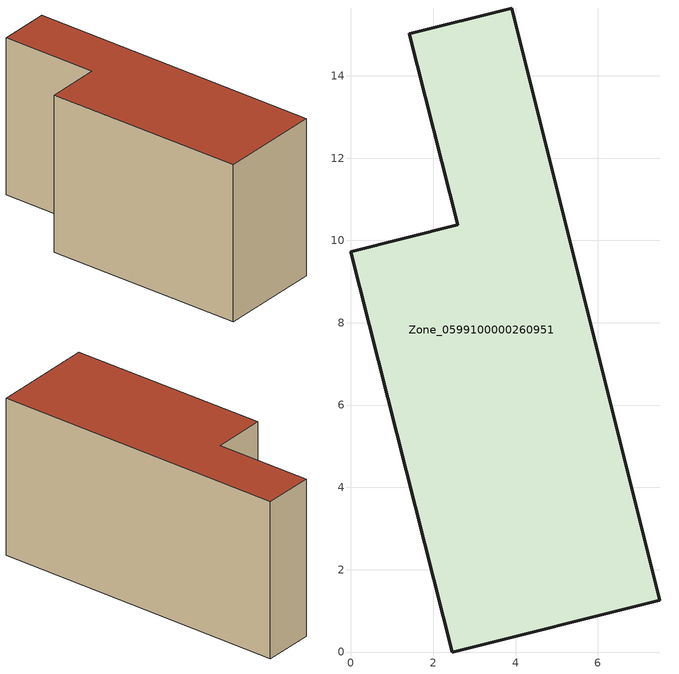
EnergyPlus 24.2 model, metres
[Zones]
Zone_0599100000260951
 floor ground (C_G): 1.42,15.03 3.91,15.65 7.5,1.26 2.46,0 0,9.73 2.59,10.38 z0
 wall outside (C_F): 2.46,0 7.5,1.26 3.91,15.65 1.42,15.03 2.59,10.38 0,9.73 2.46,0 z0:8
 roof outside (C_R): 3.91,15.65 1.42,15.03 2.59,10.38 0,9.73 2.46,0 7.5,1.26 z8
[BUILDING]
Pand.0599100000260951: North Axis=0; Terrain=City; Loads Convergence Tolerance Value=0.04; Temperature Convergence Tolerance Value=0.4; Solar Distribution=FullExterior; Maximum Number of Warmup Days=25; Minimum Number of Warmup Days=1
[Site:Location]
Rotterdam.The.Hague.AP_ZH_NLD Design_Conditions: Latitude=51.96; Longitude=4.45; Time Zone=1; Elevation=-4.5
[SITE:GROUNDTEMPERATURE:BUILDINGSURFACE]
18, 18, 18, 18, 18, 18, 18, 18, 18, 18, 18, 18
[MATERIAL] Thermal Absorptance=0.9; Solar Absorptance=0.7; Visible Absorptance=0.7
Name | Roughness | Thickness | Conductivity | Density | Specific Heat
G.TI.1975-1991 | MediumSmooth | 0.15 | 0.288461 | 540 | 1210
F.TI.1975-1991 | Rough | 0.3 | 0.230769 | 1920 | 840
R.TI.1975-1991 | MediumRough | 0.2 | 0.153846 | 1500 | 1000
[CONSTRUCTION]
C_G: G.TI.1975-1991
C_F: F.TI.1975-1991
C_R: R.TI.1975-1991
[ZONE]
Zone_0599100000260951: Type=1; Multiplier=1; Ceiling Height=Autocalculate; Volume=Autocalculate; Floor Area=autocalculate; Part of Total Floor Area=Yes
[ZONEINFILTRATION:DESIGNFLOWRATE]
Infil_Zone_0599100000260951: Zone or ZoneList or Space or SpaceList=Zone_0599100000260951; Schedule=AlwaysOn; Design Flow Rate Calculation Method=Flow/Area; Flow Rate per Floor Area=0.003; Constant Term Coefficient=1; Temperature Term Coefficient=0; Velocity Term Coefficient=0; Velocity Squared Term Coefficient=0
[HVACTEMPLATE:ZONE:IDEALLOADSAIRSYSTEM]
Zone_0599100000260951: Maximum Heating Supply Air Temperature=50; Minimum Cooling Supply Air Temperature=13; Maximum Heating Supply Air Humidity Ratio=0.0156; Minimum Cooling Supply Air Humidity Ratio=0.0077; Heating Limit=NoLimit; Cooling Limit=NoLimit; Dehumidification Control Type=ConstantSensibleHeatRatio; Cooling Sensible Heat Ratio=0.7; Dehumidification Setpoint=60; Humidification Control Type=None; Humidification Setpoint=30; Outdoor Air Method=None; Outdoor Air Flow Rate per Person=0.00944; Outdoor Air Flow Rate per Zone Floor Area=0; Outdoor Air Flow Rate per Zone=0; Demand Controlled Ventilation Type=None; Outdoor Air Economizer Type=NoEconomizer; Heat Recovery Type=None; Sensible Heat Recovery Effectiveness=0.7; Latent Heat Recovery Effectiveness=0.65
[ZONECONTROL:THERMOSTAT]
ThermostatControl_Zone_0599100000260951: Zone or ZoneList=Zone_0599100000260951; Control Type Schedule=DualSetpointControlType; Control 1=Thermostat_Zone_0599100000260951; Temperature Difference Between Cutout And Setpoint=0
[THERMOSTATSETPOINT:DUALSETPOINT]
Thermostat_Zone_0599100000260951: Heating Setpoint Temperature Schedule=HeatingSetpoint_Zone_0599100000260951; Cooling Setpoint Temperature Schedule=CoolingSetpoint_Zone_0599100000260951
[SCHEDULE:COMPACT]
HeatingSetpoint_Zone_0599100000260951: Through: 12/31, For: AllDays, Until: 24:00, 21
CoolingSetpoint_Zone_0599100000260951: Through: 12/31, For: AllDays, Until: 24:00, 24
DualSetpointControlType: Through: 12/31, For: AllDays, Until: 24:00, 4
AlwaysOn: Through: 12/31, For: AllDays, Until: 24:00, 1
